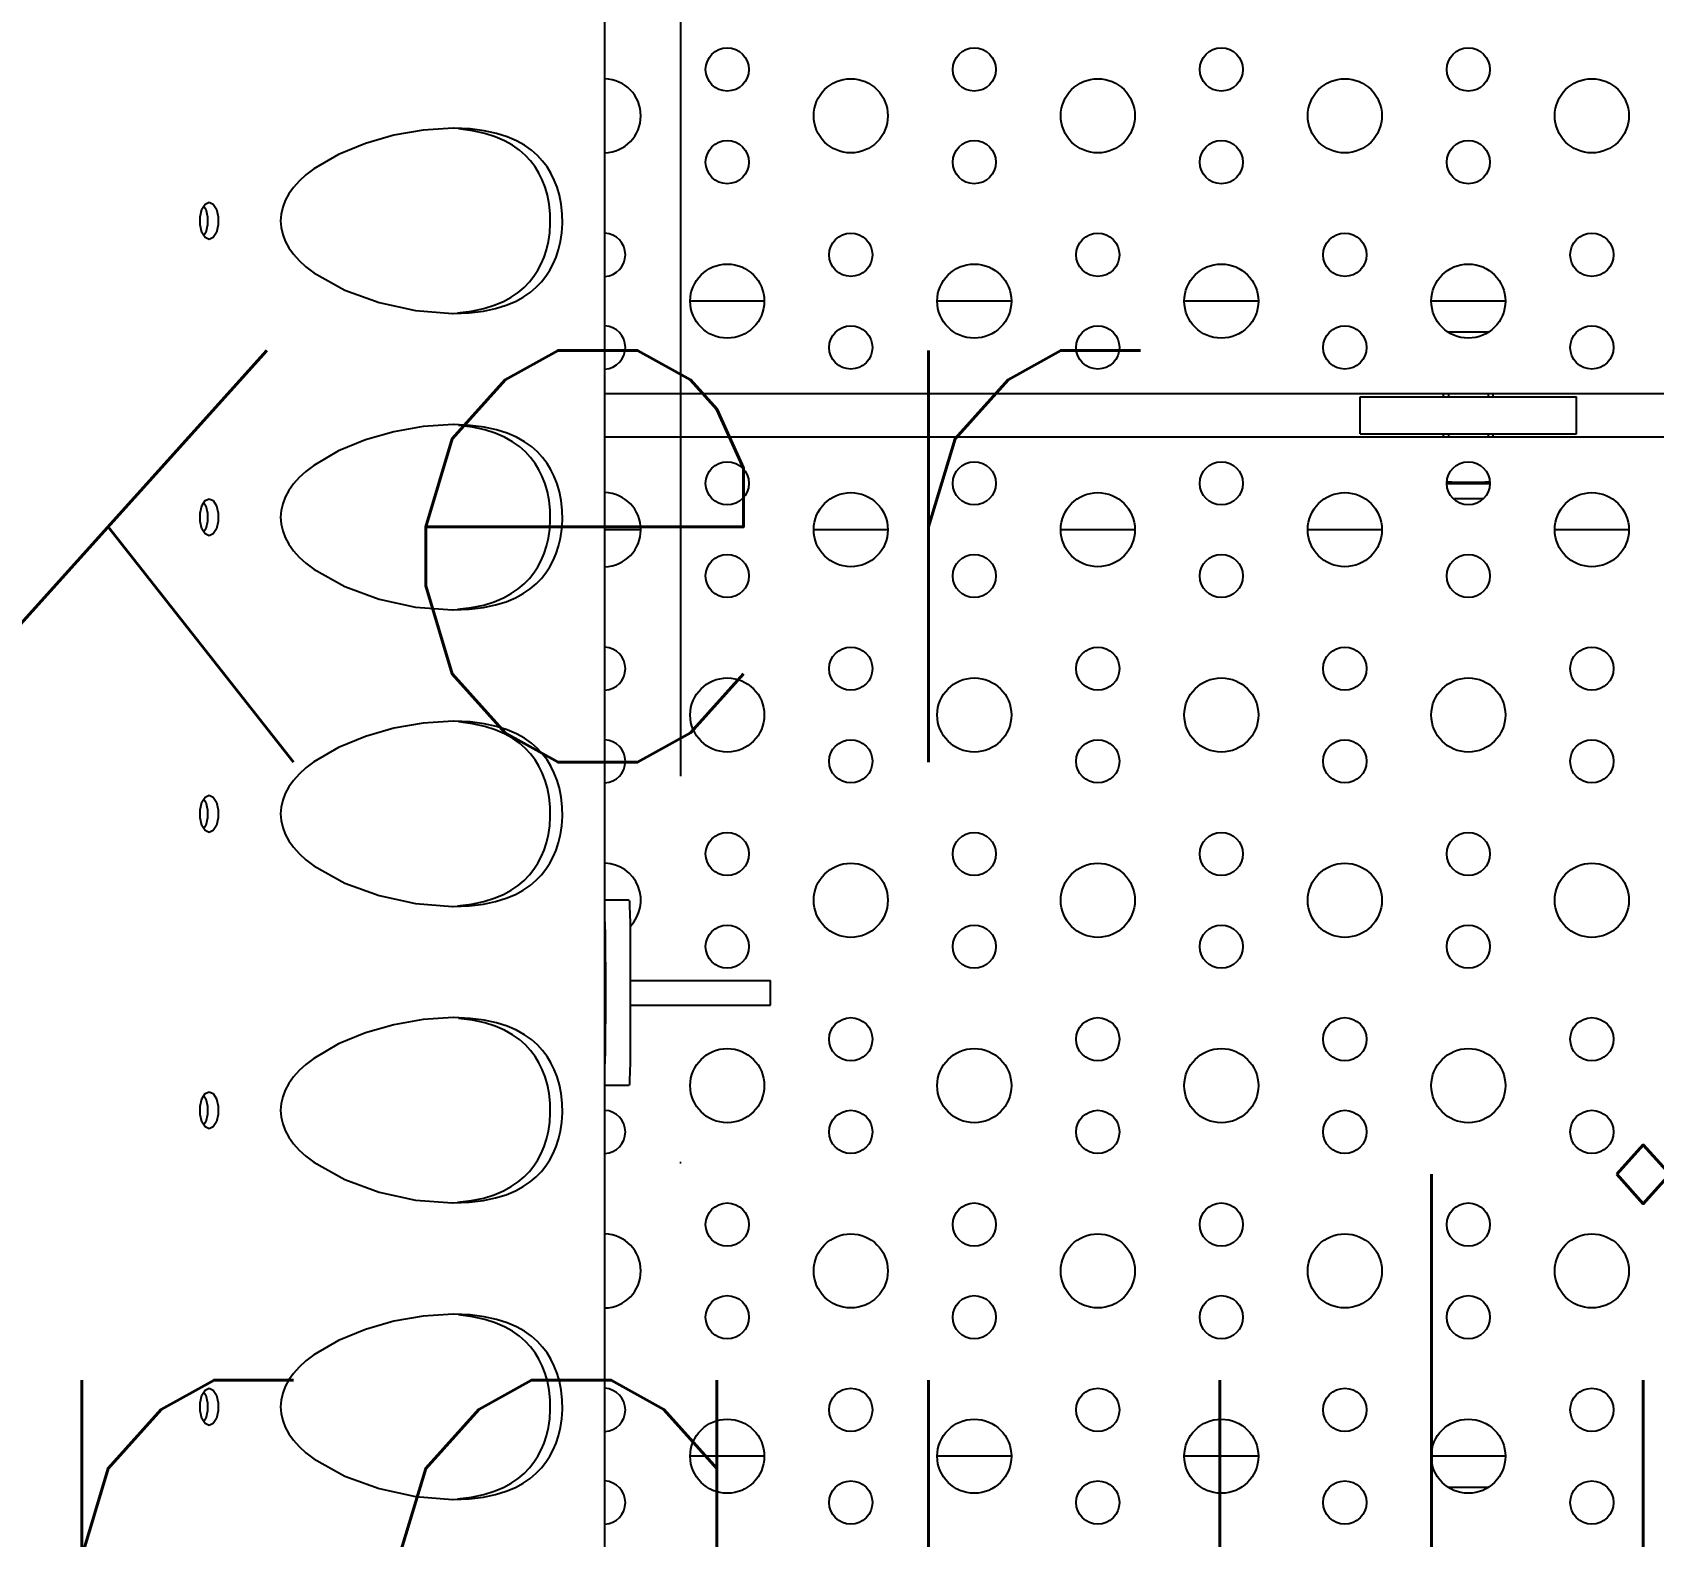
# Model space of a CAD drawing. Header units: millimetres. Extents: x 1084702 to 1166801, y 36632 to 124519.
# Drawn here: x 1098037.7 to 1098300.2, y 59267 to 59510.5 of the extents above; entities that cross this region are included whole.
import ezdxf

# ---------------------------------------------------------------- set-up
doc = ezdxf.new("R2010")
doc.units = ezdxf.units.MM
doc.header["$LTSCALE"] = 250
doc.linetypes.add('CENTER', pattern=[3, 2.5, -0.25, 0, -0.25])
doc.layers.get('0').update_dxf_attribs({"color": 255})
doc.styles.add('ROMANS', font='ROMANS.shx', dxfattribs={"height": 100})

# ---------------------------------------------------------------- blocks, each defined once
blk = doc.blocks.new('PK65002M m platform_top')
at = {"linetype": 'Continuous'}
for p, q in [((-9979.89, 2162.04), (-9979.89, 1728.68)), ((-9955.19, 2098.68), (-9955.29, 2098.68)), ((-9949.19, 2098.2), (-9955.19, 2098.68)), ((-10116.39, 2096.68), (-10123, 2096.68)), ((-10125.7, 2091.68), (-10113.7, 2091.68)), ((-10085.7, 2091.68), (-10073.7, 2091.68)), ((-10045.7, 2091.68), (-10033.7, 2091.68)), ((-10005.7, 2091.68), (-9993.7, 2091.68)), ((-9915.82, 2086.68), (-9915.17, 2086.38)), ((-9915.26, 2085.55), (-9914.95, 2086.04)), ((-9915.17, 2086.38), (-9914.64, 2085.55)), ((-9914.95, 2081.32), (-9915.26, 2081.81)), ((-9955.37, 2068.68), (-9955.29, 2068.68)), ((-9955.19, 2050.68), (-9955.29, 2050.68)), ((-9949.19, 2050.2), (-9955.19, 2050.68)), ((-9915.82, 2038.68), (-9915.17, 2038.38)), ((-9915.26, 2037.55), (-9914.95, 2038.04)), ((-9915.17, 2038.38), (-9914.64, 2037.55)), ((-9914.95, 2033.32), (-9915.26, 2033.81)), ((-9983.81, 2031.68), (-9979.89, 2031.68)), ((-9979.95, 2028.18), (-9979.95, 2027.91)), ((-9983.99, 2011.68), (-9983.99, 2021.68)), ((-9979.98, 2023.9), (-9979.99, 2021.68)), ((-9979.99, 2011.68), (-9979.99, 2021.68)), ((-9955.37, 2020.68), (-9955.29, 2020.68)), ((-9983.99, 2018.68), (-10006.72, 2018.68)), ((-10006.72, 2018.68), (-10006.72, 2014.68)), ((-9983.99, 2014.68), (-10006.72, 2014.68)), ((-9979.99, 2011.68), (-9979.98, 2009.45)), ((-9979.95, 2005.44), (-9979.95, 2005.18)), ((-9983.81, 2001.68), (-9979.89, 2001.68)), ((-9955.19, 2002.68), (-9955.29, 2002.68)), ((-9949.19, 2002.2), (-9955.19, 2002.68)), ((-9915.82, 1990.68), (-9915.17, 1990.38)), ((-9915.26, 1989.55), (-9914.95, 1990.04)), ((-9915.17, 1990.38), (-9914.64, 1989.55)), ((-9914.95, 1985.32), (-9915.26, 1985.81)), ((-9955.37, 1972.68), (-9955.29, 1972.68)), ((-9955.19, 1954.68), (-9955.29, 1954.68)), ((-9949.19, 1954.2), (-9955.19, 1954.68)), ((-9915.82, 1942.68), (-9915.17, 1942.38)), ((-10145.7, 1941.68), (-10133.7, 1941.68)), ((-10105.7, 1941.68), (-10093.7, 1941.68)), ((-10065.7, 1941.68), (-10053.7, 1941.68)), ((-10025.7, 1941.68), (-10013.7, 1941.68)), ((-9985.7, 1941.68), (-9979.89, 1941.68)), ((-9915.26, 1941.55), (-9914.95, 1942.04)), ((-9915.17, 1942.38), (-9914.64, 1941.55)), ((-9914.95, 1937.32), (-9915.26, 1937.81)), ((-10122.14, 1936.68), (-10117.25, 1936.68)), ((-10116.2, 1934.18), (-10123.2, 1934.18)), ((-10539.7, 1926.68), (-9979.89, 1926.68)), ((-10102.2, 1926.18), (-10137.2, 1926.18)), ((-10137.2, 1926.18), (-10137.2, 1920.18)), ((-10123.7, 1926.68), (-10123.7, 1926.18)), ((-10122.9, 1926.18), (-10122.9, 1926.68)), ((-10116.5, 1926.18), (-10116.5, 1926.68)), ((-10115.7, 1926.68), (-10115.7, 1926.18)), ((-10102.2, 1926.18), (-10102.2, 1920.18)), ((-9955.37, 1924.68), (-9955.29, 1924.68)), ((-10539.7, 1919.68), (-9979.89, 1919.68)), ((-10102.2, 1920.18), (-10137.2, 1920.18)), ((-10123.7, 1920.18), (-10123.7, 1919.68)), ((-10122.9, 1919.68), (-10122.9, 1920.18)), ((-10116.5, 1919.68), (-10116.5, 1920.18)), ((-10115.7, 1920.18), (-10115.7, 1919.68)), ((-10116.39, 1909.68), (-10123, 1909.68)), ((-9955.19, 1906.68), (-9955.29, 1906.68)), ((-9949.19, 1906.2), (-9955.19, 1906.68)), ((-10125.7, 1904.68), (-10113.7, 1904.68)), ((-10085.7, 1904.68), (-10073.7, 1904.68)), ((-10045.7, 1904.68), (-10033.7, 1904.68)), ((-10005.7, 1904.68), (-9993.7, 1904.68)), ((-9915.82, 1894.68), (-9915.17, 1894.38)), ((-9915.26, 1893.55), (-9914.95, 1894.04)), ((-9915.17, 1894.38), (-9914.64, 1893.55)), ((-9914.95, 1889.32), (-9915.26, 1889.81)), ((-9955.37, 1876.68), (-9955.29, 1876.68))]:
    blk.add_line(p, q, dxfattribs=at)
at = {"linetype": 'CENTER'}
blk.add_lwpolyline([(-9992.12, 1356.61), (-9992.12, 4178.53)], dxfattribs=at)
at = {"linetype": 'Continuous'}
for points in [[(-9955.29, 2098.68), (-9957.92, 2098.57), (-9960.2, 2098.29), (-9962.18, 2097.87), (-9963.89, 2097.34), (-9965.38, 2096.72), (-9966.67, 2096.02), (-9967.79, 2095.26), (-9968.76, 2094.44), (-9969.61, 2093.58), (-9970.34, 2092.66), (-9970.98, 2091.68), (-9971.52, 2090.65), (-9971.99, 2089.55), (-9972.38, 2088.35), (-9972.69, 2087.04), (-9972.91, 2085.61), (-9973, 2084.09), (-9972.97, 2082.53), (-9972.81, 2080.98), (-9972.52, 2079.55), (-9972.15, 2078.26), (-9971.69, 2077.08), (-9971.15, 2075.99), (-9970.52, 2074.96), (-9969.79, 2074), (-9968.95, 2073.09), (-9967.98, 2072.24), (-9966.85, 2071.45), (-9965.56, 2070.73), (-9964.06, 2070.08), (-9962.34, 2069.52), (-9960.34, 2069.09), (-9958.04, 2068.79), (-9955.37, 2068.68)], [(-9956.04, 2098.57), (-9958.3, 2098.29), (-9960.27, 2097.88), (-9961.97, 2097.35), (-9963.45, 2096.72), (-9964.73, 2096.03), (-9965.85, 2095.27), (-9966.82, 2094.45), (-9967.66, 2093.58), (-9968.39, 2092.66), (-9969.02, 2091.69), (-9969.57, 2090.66), (-9970.04, 2089.55), (-9970.42, 2088.36), (-9970.73, 2087.04), (-9970.95, 2085.6), (-9971.04, 2084.09), (-9971.01, 2082.53), (-9970.85, 2080.98), (-9970.57, 2079.55), (-9970.19, 2078.26), (-9969.74, 2077.07), (-9969.2, 2075.98), (-9968.57, 2074.96), (-9967.85, 2073.99), (-9967.01, 2073.09), (-9966.04, 2072.23), (-9964.92, 2071.44), (-9963.63, 2070.72), (-9962.14, 2070.07), (-9960.43, 2069.52), (-9958.45, 2069.09), (-9956.16, 2068.79)], [(-9932.73, 2092.08), (-9937.78, 2094.9), (-9943.33, 2096.92), (-9949.19, 2098.2)], [(-9915.82, 2080.68), (-9916.47, 2080.98), (-9916.99, 2081.81), (-9917.28, 2083.01), (-9917.28, 2084.35), (-9916.99, 2085.55), (-9916.47, 2086.38), (-9915.82, 2086.68)], [(-9915.26, 2081.81), (-9915.55, 2083.01), (-9915.55, 2084.35), (-9915.26, 2085.55)], [(-9914.64, 2085.55), (-9914.36, 2084.35), (-9914.36, 2083.01), (-9914.64, 2081.81)], [(-9914.64, 2081.81), (-9915.17, 2080.98), (-9915.82, 2080.68)], [(-9955.29, 2068.68), (-9950.47, 2068.99), (-9945.7, 2069.83), (-9941.1, 2071.14), (-9936.74, 2072.94), (-9932.73, 2075.28)], [(-9955.29, 2050.68), (-9957.92, 2050.57), (-9960.2, 2050.29), (-9962.18, 2049.87), (-9963.89, 2049.34), (-9965.38, 2048.72), (-9966.67, 2048.02), (-9967.79, 2047.26), (-9968.76, 2046.44), (-9969.61, 2045.58), (-9970.34, 2044.66), (-9970.98, 2043.68), (-9971.52, 2042.65), (-9971.99, 2041.55), (-9972.38, 2040.35), (-9972.69, 2039.04), (-9972.91, 2037.61), (-9973, 2036.09), (-9972.97, 2034.53), (-9972.81, 2032.98), (-9972.52, 2031.55), (-9972.15, 2030.26), (-9971.69, 2029.08), (-9971.15, 2027.99), (-9970.52, 2026.96), (-9969.79, 2026), (-9968.95, 2025.09), (-9967.98, 2024.24), (-9966.85, 2023.45), (-9965.56, 2022.73), (-9964.06, 2022.08), (-9962.34, 2021.52), (-9960.34, 2021.09), (-9958.04, 2020.79), (-9955.37, 2020.68)], [(-9956.04, 2050.57), (-9958.3, 2050.29), (-9960.27, 2049.88), (-9961.97, 2049.35), (-9963.45, 2048.72), (-9964.73, 2048.03), (-9965.85, 2047.27), (-9966.82, 2046.45), (-9967.66, 2045.58), (-9968.39, 2044.66), (-9969.02, 2043.69), (-9969.57, 2042.66), (-9970.04, 2041.55), (-9970.42, 2040.36), (-9970.73, 2039.04), (-9970.95, 2037.6), (-9971.04, 2036.09), (-9971.01, 2034.53), (-9970.85, 2032.98), (-9970.57, 2031.55), (-9970.19, 2030.26), (-9969.74, 2029.07), (-9969.2, 2027.98), (-9968.57, 2026.96), (-9967.85, 2025.99), (-9967.01, 2025.09), (-9966.04, 2024.23), (-9964.92, 2023.44), (-9963.63, 2022.72), (-9962.14, 2022.07), (-9960.43, 2021.52), (-9958.45, 2021.09), (-9956.16, 2020.79)], [(-9932.73, 2044.08), (-9937.78, 2046.9), (-9943.33, 2048.92), (-9949.19, 2050.2)], [(-9915.82, 2032.68), (-9916.47, 2032.98), (-9916.99, 2033.81), (-9917.28, 2035.01), (-9917.28, 2036.35), (-9916.99, 2037.55), (-9916.47, 2038.38), (-9915.82, 2038.68)], [(-9915.26, 2033.81), (-9915.55, 2035.01), (-9915.55, 2036.35), (-9915.26, 2037.55)], [(-9914.64, 2037.55), (-9914.36, 2036.35), (-9914.36, 2035.01), (-9914.64, 2033.81)], [(-9914.64, 2033.81), (-9915.17, 2032.98), (-9915.82, 2032.68)], [(-9983.99, 2021.68), (-9983.98, 2023.9), (-9983.97, 2026.02), (-9983.95, 2027.91), (-9983.92, 2029.5), (-9983.89, 2030.69), (-9983.85, 2031.43), (-9983.81, 2031.68)], [(-9979.95, 2027.91), (-9979.97, 2026.02), (-9979.98, 2023.9)], [(-9955.29, 2020.68), (-9950.47, 2020.99), (-9945.7, 2021.83), (-9941.1, 2023.14), (-9936.74, 2024.94), (-9932.73, 2027.28)], [(-9983.81, 2001.68), (-9983.85, 2001.93), (-9983.89, 2002.67), (-9983.92, 2003.86), (-9983.95, 2005.44), (-9983.97, 2007.34), (-9983.98, 2009.45), (-9983.99, 2011.68)], [(-9979.98, 2009.45), (-9979.97, 2007.34), (-9979.95, 2005.44)], [(-9955.29, 2002.68), (-9957.92, 2002.57), (-9960.2, 2002.29), (-9962.18, 2001.87), (-9963.89, 2001.34), (-9965.38, 2000.72), (-9966.67, 2000.02), (-9967.79, 1999.26), (-9968.76, 1998.44), (-9969.61, 1997.58), (-9970.34, 1996.66), (-9970.98, 1995.68), (-9971.52, 1994.65), (-9971.99, 1993.55), (-9972.38, 1992.35), (-9972.69, 1991.04), (-9972.91, 1989.61), (-9973, 1988.09), (-9972.97, 1986.53), (-9972.81, 1984.98), (-9972.52, 1983.55), (-9972.15, 1982.26), (-9971.69, 1981.08), (-9971.15, 1979.99), (-9970.52, 1978.96), (-9969.79, 1978), (-9968.95, 1977.09), (-9967.98, 1976.24), (-9966.85, 1975.45), (-9965.56, 1974.73), (-9964.06, 1974.08), (-9962.34, 1973.52), (-9960.34, 1973.09), (-9958.04, 1972.79), (-9955.37, 1972.68)], [(-9956.04, 2002.57), (-9958.3, 2002.29), (-9960.27, 2001.88), (-9961.97, 2001.35), (-9963.45, 2000.72), (-9964.73, 2000.03), (-9965.85, 1999.27), (-9966.82, 1998.45), (-9967.66, 1997.58), (-9968.39, 1996.66), (-9969.02, 1995.69), (-9969.57, 1994.66), (-9970.04, 1993.55), (-9970.42, 1992.36), (-9970.73, 1991.04), (-9970.95, 1989.6), (-9971.04, 1988.09), (-9971.01, 1986.53), (-9970.85, 1984.98), (-9970.57, 1983.55), (-9970.19, 1982.26), (-9969.74, 1981.07), (-9969.2, 1979.98), (-9968.57, 1978.96), (-9967.85, 1977.99), (-9967.01, 1977.09), (-9966.04, 1976.23), (-9964.92, 1975.44), (-9963.63, 1974.72), (-9962.14, 1974.07), (-9960.43, 1973.52), (-9958.45, 1973.09), (-9956.16, 1972.79)], [(-9932.73, 1996.08), (-9937.78, 1998.9), (-9943.33, 2000.92), (-9949.19, 2002.2)], [(-9915.82, 1984.68), (-9916.47, 1984.98), (-9916.99, 1985.81), (-9917.28, 1987.01), (-9917.28, 1988.35), (-9916.99, 1989.55), (-9916.47, 1990.38), (-9915.82, 1990.68)], [(-9915.26, 1985.81), (-9915.55, 1987.01), (-9915.55, 1988.35), (-9915.26, 1989.55)], [(-9914.64, 1989.55), (-9914.36, 1988.35), (-9914.36, 1987.01), (-9914.64, 1985.81)], [(-9914.64, 1985.81), (-9915.17, 1984.98), (-9915.82, 1984.68)], [(-9955.29, 1972.68), (-9950.47, 1972.99), (-9945.7, 1973.83), (-9941.1, 1975.14), (-9936.74, 1976.94), (-9932.73, 1979.28)], [(-9955.29, 1954.68), (-9957.92, 1954.57), (-9960.2, 1954.29), (-9962.18, 1953.87), (-9963.89, 1953.34), (-9965.38, 1952.72), (-9966.67, 1952.02), (-9967.79, 1951.26), (-9968.76, 1950.44), (-9969.61, 1949.58), (-9970.34, 1948.66), (-9970.98, 1947.68), (-9971.52, 1946.65), (-9971.99, 1945.55), (-9972.38, 1944.35), (-9972.69, 1943.04), (-9972.91, 1941.61), (-9973, 1940.09), (-9972.97, 1938.53), (-9972.81, 1936.98), (-9972.52, 1935.55), (-9972.15, 1934.26), (-9971.69, 1933.08), (-9971.15, 1931.99), (-9970.52, 1930.96), (-9969.79, 1930), (-9968.95, 1929.09), (-9967.98, 1928.24), (-9966.85, 1927.45), (-9965.56, 1926.73), (-9964.06, 1926.08), (-9962.34, 1925.52), (-9960.34, 1925.09), (-9958.04, 1924.79), (-9955.37, 1924.68)], [(-9956.04, 1954.57), (-9958.3, 1954.29), (-9960.27, 1953.88), (-9961.97, 1953.35), (-9963.45, 1952.72), (-9964.73, 1952.03), (-9965.85, 1951.27), (-9966.82, 1950.45), (-9967.66, 1949.58), (-9968.39, 1948.66), (-9969.02, 1947.69), (-9969.57, 1946.66), (-9970.04, 1945.55), (-9970.42, 1944.36), (-9970.73, 1943.04), (-9970.95, 1941.6), (-9971.04, 1940.09), (-9971.01, 1938.53), (-9970.85, 1936.98), (-9970.57, 1935.55), (-9970.19, 1934.26), (-9969.74, 1933.07), (-9969.2, 1931.98), (-9968.57, 1930.96), (-9967.85, 1929.99), (-9967.01, 1929.09), (-9966.04, 1928.23), (-9964.92, 1927.44), (-9963.63, 1926.72), (-9962.14, 1926.07), (-9960.43, 1925.52), (-9958.45, 1925.09), (-9956.16, 1924.79)], [(-9932.73, 1948.08), (-9937.78, 1950.9), (-9943.33, 1952.92), (-9949.19, 1954.2)], [(-9915.82, 1936.68), (-9916.47, 1936.98), (-9916.99, 1937.81), (-9917.28, 1939.01), (-9917.28, 1940.35), (-9916.99, 1941.55), (-9916.47, 1942.38), (-9915.82, 1942.68)], [(-9915.26, 1937.81), (-9915.55, 1939.01), (-9915.55, 1940.35), (-9915.26, 1941.55)], [(-9914.64, 1941.55), (-9914.36, 1940.35), (-9914.36, 1939.01), (-9914.64, 1937.81)], [(-9914.64, 1937.81), (-9915.17, 1936.98), (-9915.82, 1936.68)], [(-10123.18, 1933.91), (-10121.56, 1934.02), (-10119.69, 1934.06), (-10117.83, 1934.02), (-10116.21, 1933.91)], [(-9955.29, 1924.68), (-9950.47, 1924.99), (-9945.7, 1925.83), (-9941.1, 1927.14), (-9936.74, 1928.94), (-9932.73, 1931.28)], [(-9955.29, 1906.68), (-9957.92, 1906.57), (-9960.2, 1906.29), (-9962.18, 1905.87), (-9963.89, 1905.34), (-9965.38, 1904.72), (-9966.67, 1904.02), (-9967.79, 1903.26), (-9968.76, 1902.44), (-9969.61, 1901.58), (-9970.34, 1900.66), (-9970.98, 1899.68), (-9971.52, 1898.65), (-9971.99, 1897.55), (-9972.38, 1896.35), (-9972.69, 1895.04), (-9972.91, 1893.61), (-9973, 1892.09), (-9972.97, 1890.53), (-9972.81, 1888.98), (-9972.52, 1887.55), (-9972.15, 1886.26), (-9971.69, 1885.08), (-9971.15, 1883.99), (-9970.52, 1882.96), (-9969.79, 1882), (-9968.95, 1881.09), (-9967.98, 1880.24), (-9966.85, 1879.45), (-9965.56, 1878.73), (-9964.06, 1878.08), (-9962.34, 1877.52), (-9960.34, 1877.09), (-9958.04, 1876.79), (-9955.37, 1876.68)], [(-9956.04, 1906.57), (-9958.3, 1906.29), (-9960.27, 1905.88), (-9961.97, 1905.35), (-9963.45, 1904.72), (-9964.73, 1904.03), (-9965.85, 1903.27), (-9966.82, 1902.45), (-9967.66, 1901.58), (-9968.39, 1900.66), (-9969.02, 1899.69), (-9969.57, 1898.66), (-9970.04, 1897.55), (-9970.42, 1896.36), (-9970.73, 1895.04), (-9970.95, 1893.6), (-9971.04, 1892.09), (-9971.01, 1890.53), (-9970.85, 1888.98), (-9970.57, 1887.55), (-9970.19, 1886.26), (-9969.74, 1885.07), (-9969.2, 1883.98), (-9968.57, 1882.96), (-9967.85, 1881.99), (-9967.01, 1881.09), (-9966.04, 1880.23), (-9964.92, 1879.44), (-9963.63, 1878.72), (-9962.14, 1878.07), (-9960.43, 1877.52), (-9958.45, 1877.09), (-9956.16, 1876.79)], [(-9932.73, 1900.08), (-9937.78, 1902.9), (-9943.33, 1904.92), (-9949.19, 1906.2)], [(-9915.82, 1888.68), (-9916.47, 1888.98), (-9916.99, 1889.81), (-9917.28, 1891.01), (-9917.28, 1892.35), (-9916.99, 1893.55), (-9916.47, 1894.38), (-9915.82, 1894.68)], [(-9915.26, 1889.81), (-9915.55, 1891.01), (-9915.55, 1892.35), (-9915.26, 1893.55)], [(-9914.64, 1893.55), (-9914.36, 1892.35), (-9914.36, 1891.01), (-9914.64, 1889.81)], [(-9914.64, 1889.81), (-9915.17, 1888.98), (-9915.82, 1888.68)], [(-9955.29, 1876.68), (-9950.47, 1876.99), (-9945.7, 1877.83), (-9941.1, 1879.14), (-9936.74, 1880.94), (-9932.73, 1883.28)]]:
    blk.add_lwpolyline(points, dxfattribs=at)
for centre, radius in [((-10139.7, 2099.18), 3.5), ((-10099.7, 2099.18), 3.5), ((-10059.7, 2099.18), 3.5), ((-10019.7, 2099.18), 3.5), ((-10119.7, 2091.68), 6), ((-10079.7, 2091.68), 6), ((-10039.7, 2091.68), 6), ((-9999.7, 2091.68), 6), ((-10139.7, 2084.18), 3.5), ((-10099.7, 2084.18), 3.5), ((-10059.7, 2084.18), 3.5), ((-10019.7, 2084.18), 3.5), ((-10119.7, 2069.18), 3.5), ((-10079.7, 2069.18), 3.5), ((-10039.7, 2069.18), 3.5), ((-9999.7, 2069.18), 3.5), ((-10139.7, 2061.68), 6), ((-10099.7, 2061.68), 6), ((-10059.7, 2061.68), 6), ((-10019.7, 2061.68), 6), ((-10119.7, 2054.18), 3.5), ((-10079.7, 2054.18), 3.5), ((-10039.7, 2054.18), 3.5), ((-9999.7, 2054.18), 3.5), ((-10139.7, 2039.18), 3.5), ((-10099.7, 2039.18), 3.5), ((-10059.7, 2039.18), 3.5), ((-10019.7, 2039.18), 3.5), ((-10119.7, 2031.68), 6), ((-10079.7, 2031.68), 6), ((-10039.7, 2031.68), 6), ((-9999.7, 2031.68), 6), ((-10139.7, 2024.18), 3.5), ((-10099.7, 2024.18), 3.5), ((-10059.7, 2024.18), 3.5), ((-10019.7, 2024.18), 3.5), ((-10119.7, 2009.18), 3.5), ((-10079.7, 2009.18), 3.5), ((-10039.7, 2009.18), 3.5), ((-9999.7, 2009.18), 3.5), ((-10139.7, 2001.68), 6), ((-10099.7, 2001.68), 6), ((-10059.7, 2001.68), 6), ((-10019.7, 2001.68), 6), ((-10119.7, 1994.18), 3.5), ((-10079.7, 1994.18), 3.5), ((-10039.7, 1994.18), 3.5), ((-9999.7, 1994.18), 3.5), ((-10139.7, 1979.18), 3.5), ((-10099.7, 1979.18), 3.5), ((-10059.7, 1979.18), 3.5), ((-10019.7, 1979.18), 3.5), ((-10119.7, 1971.68), 6), ((-10079.7, 1971.68), 6), ((-10039.7, 1971.68), 6), ((-9999.7, 1971.68), 6), ((-10139.7, 1964.18), 3.5), ((-10099.7, 1964.18), 3.5), ((-10059.7, 1964.18), 3.5), ((-10019.7, 1964.18), 3.5), ((-10119.7, 1949.18), 3.5), ((-10079.7, 1949.18), 3.5), ((-10039.7, 1949.18), 3.5), ((-9999.7, 1949.18), 3.5), ((-10139.7, 1941.68), 6), ((-10099.7, 1941.68), 6), ((-10059.7, 1941.68), 6), ((-10019.7, 1941.68), 6), ((-10119.7, 1934.18), 3.5), ((-10079.7, 1934.18), 3.5), ((-10039.7, 1934.18), 3.5), ((-9999.7, 1934.18), 3.5), ((-10139.7, 1912.18), 3.5), ((-10099.7, 1912.18), 3.5), ((-10059.7, 1912.18), 3.5), ((-10019.7, 1912.18), 3.5), ((-10119.7, 1904.68), 6), ((-10079.7, 1904.68), 6), ((-10039.7, 1904.68), 6), ((-9999.7, 1904.68), 6), ((-10139.7, 1897.18), 3.5), ((-10099.7, 1897.18), 3.5), ((-10059.7, 1897.18), 3.5), ((-10019.7, 1897.18), 3.5), ((-10119.7, 1882.18), 3.5), ((-10079.7, 1882.18), 3.5), ((-10039.7, 1882.18), 3.5), ((-9999.7, 1882.18), 3.5), ((-10139.7, 1874.68), 6), ((-10099.7, 1874.68), 6), ((-10059.7, 1874.68), 6), ((-10019.7, 1874.68), 6), ((-10119.7, 1867.18), 3.5), ((-10079.7, 1867.18), 3.5), ((-10039.7, 1867.18), 3.5), ((-9999.7, 1867.18), 3.5)]:
    blk.add_circle(centre, radius, dxfattribs=at)
for centre, radius, start, end in [((-9979.7, 2099.18), 3.5, 93.178, 266.8351), ((-9979.7, 2084.18), 3.5, 93.1649, 266.8351), ((-9979.7, 2061.68), 6, 91.8467, 268.1533), ((-9979.7, 2039.18), 3.5, 93.1649, 266.8351), ((-9979.7, 2001.68), 6, 135.3382, 268.1533), ((-9979.7, 1979.18), 3.5, 93.1649, 266.8351), ((-9979.7, 1964.18), 3.5, 93.1649, 266.8351), ((-9979.7, 1941.68), 6, 91.8467, 268.1533), ((-9979.7, 1912.18), 3.5, 93.178, 266.8351), ((-9979.7, 1897.18), 3.5, 93.1649, 266.8351), ((-9979.7, 1874.68), 6, 91.8467, 268.1533)]:
    blk.add_arc(centre, radius, start, end, dxfattribs=at)
for centre in [(-9958.62, 2083.68), (-9958.62, 2035.68), (-9958.62, 1987.68), (-9958.62, 1939.68), (-9958.62, 1891.68)]:
    blk.add_ellipse(centre, major_axis=(31.25, 0), ratio=0.480003, start_param=-0.594441, end_param=0.594441, dxfattribs=at)
blk = doc.blocks.new('1-deck_B4_1')
at = {"linetype": 'CENTER', "rotation": 180}
blk.add_blockref('PK65002M m platform_top', (70387.47, 26963.11), dxfattribs=at)
at = {"insert": (80021.2, 25083.78), "char_height": 100, "width": 821.2522, "attachment_point": 1, "style": 'ROMANS'}
blk.add_mtext('Locker\\PHydraulic', dxfattribs=at)

msp = doc.modelspace()

# ---------------------------------------------------------------- block references
msp.add_blockref('1-deck_B4_1', (1017763.01, 34408.58))

doc.saveas('drawing.dxf')
